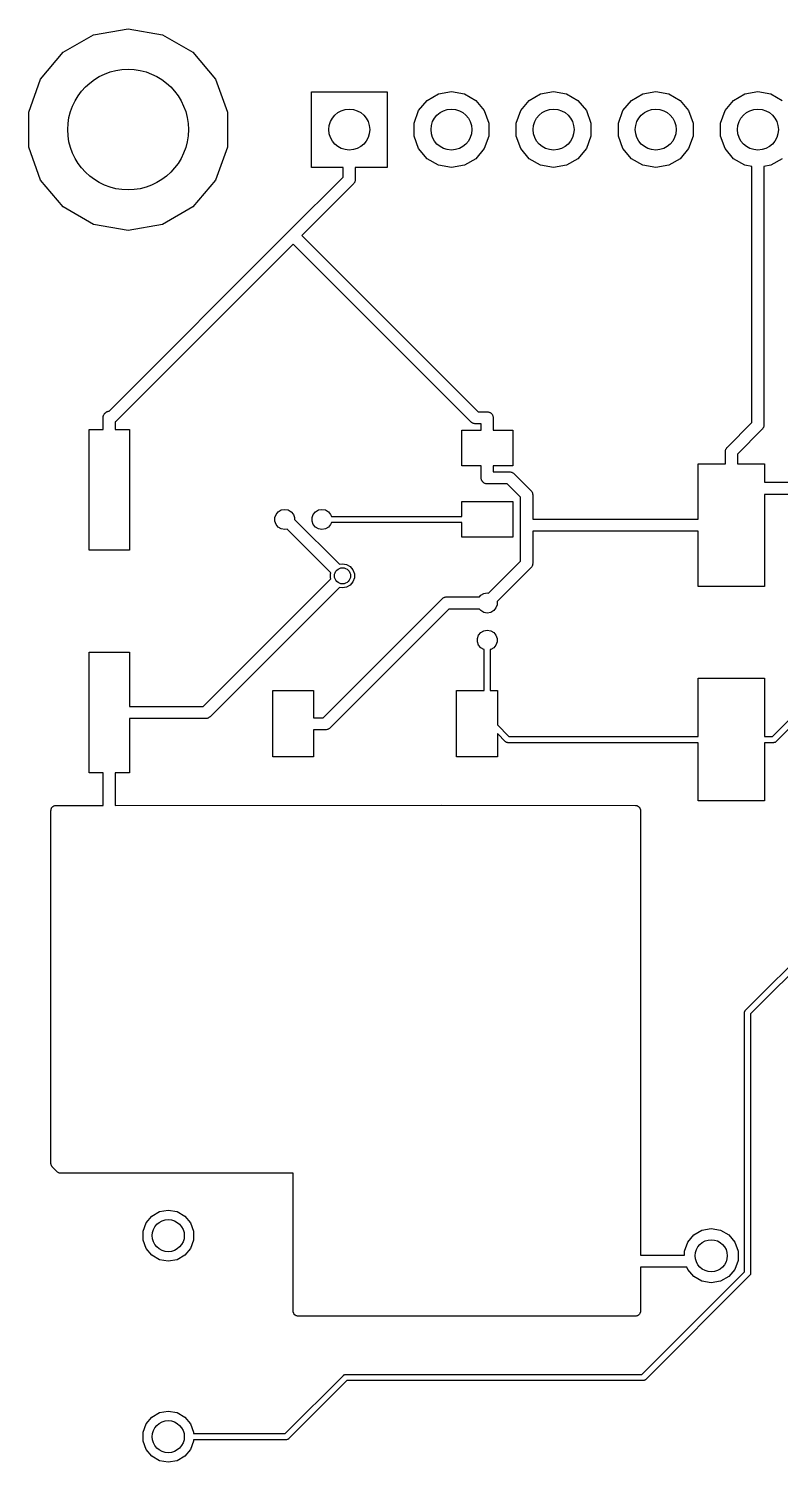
# Model space of a CAD drawing. Extents: x 0 to 100, y -163 to 0.
# Drawn here: x 0.03 to 18.72, y -35.64 to 0.01 of the extents above; entities that cross this region are included whole.
import ezdxf

# ---------------------------------------------------------------- set-up
doc = ezdxf.new("R2010")
doc.units = 0
doc.header["$MEASUREMENT"] = 0
doc.layers.add('BLACK', color=7, linetype='CONTINUOUS')

msp = doc.modelspace()

# ---------------------------------------------------------------- linework, layer by layer
at = {"layer": 'Black'}
for p, q in [((1.64168, -0.14179), (2.5, 0.00955)), ((2.5, 0.00955), (3.35832, -0.14179)), ((0.88689, -0.57757), (1.64168, -0.14179)), ((3.35832, -0.14179), (4.11311, -0.57757)), ((0.32667, -1.24523), (0.88689, -0.57757)), ((4.11311, -0.57757), (4.67333, -1.24523)), ((0.02858, -2.06422), (0.32667, -1.24523)), ((4.67333, -1.24523), (4.97142, -2.06422)), ((7.0602, -3.4398), (7.0602, -1.5602)), ((7.0602, -1.5602), (8.9398, -1.5602)), ((8.9398, -1.5602), (8.9398, -3.4398)), ((9.723, -2.02831), (9.9336, -1.77732)), ((9.9336, -1.77732), (10.2173, -1.6135)), ((10.2173, -1.6135), (10.54, -1.55661)), ((10.54, -1.55661), (10.8627, -1.6135)), ((10.8627, -1.6135), (11.1464, -1.77732)), ((11.1464, -1.77732), (11.357, -2.02831)), ((12.263, -2.02831), (12.4736, -1.77732)), ((12.4736, -1.77732), (12.7573, -1.6135)), ((12.7573, -1.6135), (13.08, -1.55661)), ((13.08, -1.55661), (13.4027, -1.6135)), ((13.4027, -1.6135), (13.6864, -1.77732)), ((13.6864, -1.77732), (13.897, -2.02831)), ((14.803, -2.02831), (15.0136, -1.77732)), ((15.0136, -1.77732), (15.2973, -1.6135)), ((15.2973, -1.6135), (15.62, -1.55661)), ((15.62, -1.55661), (15.9427, -1.6135)), ((15.9427, -1.6135), (16.2264, -1.77732)), ((16.2264, -1.77732), (16.437, -2.02831)), ((17.343, -2.02831), (17.5536, -1.77732)), ((17.5536, -1.77732), (17.8373, -1.6135)), ((17.8373, -1.6135), (18.16, -1.55661)), ((18.16, -1.55661), (18.4827, -1.6135)), ((18.4827, -1.6135), (18.7664, -1.77732)), ((0.02858, -2.93578), (0.02858, -2.06422)), ((4.97142, -2.06422), (4.97142, -2.93578)), ((9.61094, -2.33618), (9.723, -2.02831)), ((11.357, -2.02831), (11.4691, -2.33618)), ((12.1509, -2.33618), (12.263, -2.02831)), ((13.897, -2.02831), (14.0091, -2.33618)), ((14.6909, -2.33618), (14.803, -2.02831)), ((16.437, -2.02831), (16.5491, -2.33618)), ((17.2309, -2.33618), (17.343, -2.02831)), ((9.61094, -2.66382), (9.61094, -2.33618)), ((11.4691, -2.33618), (11.4691, -2.66382)), ((12.1509, -2.66382), (12.1509, -2.33618)), ((14.0091, -2.33618), (14.0091, -2.66382)), ((14.6909, -2.66382), (14.6909, -2.33618)), ((16.5491, -2.33618), (16.5491, -2.66382)), ((17.2309, -2.66382), (17.2309, -2.33618)), ((9.723, -2.97169), (9.61094, -2.66382)), ((11.4691, -2.66382), (11.357, -2.97169)), ((12.263, -2.97169), (12.1509, -2.66382)), ((14.0091, -2.66382), (13.897, -2.97169)), ((14.803, -2.97169), (14.6909, -2.66382)), ((16.5491, -2.66382), (16.437, -2.97169)), ((17.343, -2.97169), (17.2309, -2.66382)), ((0.32667, -3.75477), (0.02858, -2.93578)), ((4.97142, -2.93578), (4.67333, -3.75477)), ((9.9336, -3.22268), (9.723, -2.97169)), ((11.357, -2.97169), (11.1464, -3.22268)), ((12.4736, -3.22268), (12.263, -2.97169)), ((13.897, -2.97169), (13.6864, -3.22268)), ((15.0136, -3.22268), (14.803, -2.97169)), ((16.437, -2.97169), (16.2264, -3.22268)), ((17.5536, -3.22268), (17.343, -2.97169)), ((7.85, -3.4398), (7.0602, -3.4398)), ((7.85, -3.68037), (7.85, -3.4398)), ((8.9398, -3.4398), (8.15, -3.4398)), ((8.15, -3.4398), (8.15, -3.7425)), ((10.2173, -3.3865), (9.9336, -3.22268)), ((10.54, -3.44339), (10.2173, -3.3865)), ((10.8627, -3.3865), (10.54, -3.44339)), ((11.1464, -3.22268), (10.8627, -3.3865)), ((12.7573, -3.3865), (12.4736, -3.22268)), ((13.08, -3.44339), (12.7573, -3.3865)), ((13.4027, -3.3865), (13.08, -3.44339)), ((13.6864, -3.22268), (13.4027, -3.3865)), ((15.2973, -3.3865), (15.0136, -3.22268)), ((15.62, -3.44339), (15.2973, -3.3865)), ((15.9427, -3.3865), (15.62, -3.44339)), ((16.2264, -3.22268), (15.9427, -3.3865)), ((17.8373, -3.3865), (17.5536, -3.22268)), ((18.01, -3.41694), (17.8373, -3.3865)), ((18.01, -9.78417), (18.01, -3.41694)), ((18.4827, -3.3865), (18.31, -3.41694)), ((18.31, -3.41694), (18.31, -9.8463)), ((18.7664, -3.22268), (18.4827, -3.3865)), ((0.88689, -4.42243), (0.32667, -3.75477)), ((4.67333, -3.75477), (4.11311, -4.42243)), ((6.50103, -5.02933), (7.85, -3.68037)), ((8.10607, -3.84857), (6.81923, -5.1354)), ((8.10985, -3.84316), (8.10607, -3.84857)), ((8.11491, -3.83892), (8.10985, -3.84316)), ((8.12471, -3.82194), (8.11491, -3.83892)), ((8.13595, -3.80589), (8.12471, -3.82194)), ((8.13765, -3.79952), (8.13595, -3.80589)), ((8.14095, -3.7938), (8.13765, -3.79952)), ((8.14436, -3.7745), (8.14095, -3.7938)), ((8.14943, -3.75557), (8.14436, -3.7745)), ((8.15, -3.7425), (8.14885, -3.749)), ((8.14885, -3.749), (8.14943, -3.75557)), ((1.64168, -4.85821), (0.88689, -4.42243)), ((4.11311, -4.42243), (3.35832, -4.85821)), ((2.5, -5.00955), (1.64168, -4.85821)), ((3.35832, -4.85821), (2.5, -5.00955)), ((2.02844, -9.50193), (6.50103, -5.02933)), ((6.81923, -5.1354), (11.2006, -9.5168)), ((6.6071, -5.34753), (2.19727, -9.75737)), ((11.0324, -9.77287), (6.6071, -5.34753)), ((1.88428, -9.62525), (1.88877, -9.61292)), ((1.88877, -9.61292), (1.89105, -9.6)), ((1.89105, -9.6), (1.89761, -9.58863)), ((1.89761, -9.58863), (1.9021, -9.5763)), ((1.9021, -9.5763), (1.91053, -9.56625)), ((1.91053, -9.56625), (1.91709, -9.55488)), ((1.91709, -9.55488), (1.92715, -9.54645)), ((1.92715, -9.54645), (1.93558, -9.53639)), ((1.93558, -9.53639), (1.94695, -9.52983)), ((1.94695, -9.52983), (1.957, -9.5214)), ((1.957, -9.5214), (1.96933, -9.51691)), ((1.96933, -9.51691), (1.9807, -9.51035)), ((1.9807, -9.51035), (1.99362, -9.50807)), ((1.99362, -9.50807), (2.00595, -9.50358)), ((2.00595, -9.50358), (2.01907, -9.50358)), ((2.01907, -9.50358), (2.02844, -9.50193)), ((11.2006, -9.5168), (11.43, -9.5168)), ((11.43, -9.5168), (11.4429, -9.51908)), ((11.4429, -9.51908), (11.456, -9.51908)), ((11.456, -9.51908), (11.4684, -9.52357)), ((11.4684, -9.52357), (11.4813, -9.52585)), ((11.4813, -9.52585), (11.4927, -9.53241)), ((11.4927, -9.53241), (11.505, -9.5369)), ((11.505, -9.5369), (11.5151, -9.54533)), ((11.5151, -9.54533), (11.5264, -9.55189)), ((11.5264, -9.55189), (11.5349, -9.56195)), ((11.5349, -9.56195), (11.5449, -9.57038)), ((11.5449, -9.57038), (11.5515, -9.58175)), ((11.5515, -9.58175), (11.5599, -9.5918)), ((11.5599, -9.5918), (11.5644, -9.60413)), ((11.5644, -9.60413), (11.571, -9.6155)), ((11.571, -9.6155), (11.5732, -9.62842)), ((1.532, -12.954), (1.532, -9.954)), ((1.532, -9.954), (1.882, -9.954)), ((1.882, -9.6513), (1.88428, -9.63837)), ((1.882, -9.954), (1.882, -9.6513)), ((1.88428, -9.63837), (1.88428, -9.62525)), ((2.18762, -9.76621), (2.182, -9.76945)), ((2.182, -9.76945), (2.182, -9.954)), ((2.182, -9.954), (2.532, -9.954)), ((2.19186, -9.76115), (2.18762, -9.76621)), ((2.19727, -9.75737), (2.19186, -9.76115)), ((2.532, -9.954), (2.532, -12.954)), ((10.795, -10.8585), (10.795, -9.9695)), ((10.795, -9.9695), (11.28, -9.9695)), ((11.0378, -9.77665), (11.0324, -9.77287)), ((11.0421, -9.78171), (11.0378, -9.77665)), ((11.0591, -9.79151), (11.0421, -9.78171)), ((11.0751, -9.80275), (11.0591, -9.79151)), ((11.0815, -9.80445), (11.0751, -9.80275)), ((11.0872, -9.80775), (11.0815, -9.80445)), ((11.1065, -9.81116), (11.0872, -9.80775)), ((11.1254, -9.81623), (11.1065, -9.81116)), ((11.132, -9.81565), (11.1254, -9.81623)), ((11.1385, -9.8168), (11.132, -9.81565)), ((11.28, -9.8168), (11.1385, -9.8168)), ((11.28, -9.9695), (11.28, -9.8168)), ((11.5732, -9.62842), (11.5777, -9.64075)), ((11.5777, -9.64075), (11.5777, -9.65387)), ((11.5777, -9.65387), (11.58, -9.6668)), ((11.58, -9.6668), (11.58, -9.9695)), ((11.58, -9.9695), (12.065, -9.9695)), ((12.065, -9.9695), (12.065, -10.8585)), ((17.3939, -10.4002), (18.01, -9.78417)), ((18.2661, -9.95237), (17.65, -10.5684)), ((18.2699, -9.94696), (18.2661, -9.95237)), ((18.2749, -9.94272), (18.2699, -9.94696)), ((18.2847, -9.92574), (18.2749, -9.94272)), ((18.2959, -9.90969), (18.2847, -9.92574)), ((18.2977, -9.90332), (18.2959, -9.90969)), ((18.301, -9.8976), (18.2977, -9.90332)), ((18.3044, -9.8783), (18.301, -9.8976)), ((18.3094, -9.85937), (18.3044, -9.8783)), ((18.31, -9.8463), (18.3089, -9.8528)), ((18.3089, -9.8528), (18.3094, -9.85937)), ((17.35, -10.5063), (17.3511, -10.4998)), ((17.35, -10.809), (17.35, -10.5063)), ((17.3506, -10.4932), (17.3556, -10.4743)), ((17.3511, -10.4998), (17.3506, -10.4932)), ((17.3556, -10.4743), (17.359, -10.455)), ((17.359, -10.455), (17.3623, -10.4493)), ((17.3623, -10.4493), (17.3641, -10.4429)), ((17.3641, -10.4429), (17.3753, -10.4269)), ((17.3753, -10.4269), (17.3851, -10.4099)), ((17.3851, -10.4099), (17.3901, -10.4056)), ((17.3901, -10.4056), (17.3939, -10.4002)), ((17.65, -10.5684), (17.65, -10.809)), ((11.28, -10.8585), (10.795, -10.8585)), ((11.28, -11.1612), (11.28, -10.8585)), ((12.065, -10.8585), (11.58, -10.8585)), ((11.58, -10.8585), (11.58, -11.0112)), ((11.58, -11.0112), (11.9904, -11.0112)), ((11.9904, -11.0112), (11.9969, -11.0123)), ((11.9969, -11.0123), (12.0035, -11.0118)), ((12.0035, -11.0118), (12.0224, -11.0168)), ((12.0224, -11.0168), (12.0417, -11.0202)), ((12.0417, -11.0202), (12.0474, -11.0235)), ((12.0474, -11.0235), (12.0538, -11.0253)), ((12.0538, -11.0253), (12.0698, -11.0365)), ((12.0698, -11.0365), (12.0868, -11.0463)), ((12.0868, -11.0463), (12.0911, -11.0513)), ((16.6745, -12.183), (16.6745, -10.809)), ((16.6745, -10.809), (17.35, -10.809)), ((17.65, -10.809), (18.3255, -10.809)), ((18.3255, -10.809), (18.3255, -11.2696)), ((11.2823, -11.1741), (11.28, -11.1612)), ((11.2823, -11.1872), (11.2823, -11.1741)), ((11.2868, -11.1996), (11.2823, -11.1872)), ((11.289, -11.2125), (11.2868, -11.1996)), ((11.2956, -11.2239), (11.289, -11.2125)), ((11.3001, -11.2362), (11.2956, -11.2239)), ((11.3085, -11.2463), (11.3001, -11.2362)), ((11.3151, -11.2576), (11.3085, -11.2463)), ((11.3251, -11.2661), (11.3151, -11.2576)), ((11.3336, -11.2761), (11.3251, -11.2661)), ((11.3449, -11.2827), (11.3336, -11.2761)), ((11.355, -11.2911), (11.3449, -11.2827)), ((11.3673, -11.2956), (11.355, -11.2911)), ((11.3787, -11.3022), (11.3673, -11.2956)), ((11.3916, -11.3044), (11.3787, -11.3022)), ((11.404, -11.3089), (11.3916, -11.3044)), ((11.4171, -11.3089), (11.404, -11.3089)), ((11.43, -11.3112), (11.4171, -11.3089)), ((11.9283, -11.3112), (11.43, -11.3112)), ((12.2603, -11.6432), (11.9283, -11.3112)), ((12.0911, -11.0513), (12.0965, -11.0551)), ((12.0965, -11.0551), (12.5164, -11.475)), ((18.3255, -11.2696), (29.802, -11.2696)), ((10.795, -12.1158), (10.795, -11.7475)), ((10.795, -11.7475), (12.065, -11.7475)), ((12.065, -11.7475), (12.065, -12.6365)), ((12.2603, -12.333), (12.2603, -11.6432)), ((12.5164, -11.475), (12.5202, -11.4804)), ((12.5202, -11.4804), (12.5252, -11.4847)), ((12.5252, -11.4847), (12.535, -11.5017)), ((12.535, -11.5017), (12.5462, -11.5177)), ((12.5462, -11.5177), (12.548, -11.5241)), ((12.548, -11.5241), (12.5513, -11.5298)), ((12.5513, -11.5298), (12.5547, -11.5491)), ((12.5547, -11.5491), (12.5597, -11.568)), ((12.5597, -11.568), (12.5592, -11.5746)), ((12.5592, -11.5746), (12.5603, -11.5811)), ((12.5603, -11.5811), (12.5603, -12.183)), ((29.7399, -11.5696), (18.3255, -11.5696)), ((18.3255, -11.5696), (18.3255, -13.857)), ((6.14964, -12.1486), (6.17932, -12.0671)), ((6.17932, -12.0671), (6.23511, -12.0006)), ((6.23511, -12.0006), (6.31026, -11.9572)), ((6.31026, -11.9572), (6.39572, -11.9421)), ((6.39572, -11.9421), (6.48118, -11.9572)), ((6.48118, -11.9572), (6.55633, -12.0006)), ((6.55633, -12.0006), (6.61211, -12.0671)), ((6.61211, -12.0671), (6.6418, -12.1486)), ((7.07421, -12.1486), (7.10389, -12.0671)), ((7.10389, -12.0671), (7.15967, -12.0006)), ((7.15967, -12.0006), (7.23482, -11.9572)), ((7.23482, -11.9572), (7.32028, -11.9421)), ((7.32028, -11.9421), (7.40574, -11.9572)), ((7.40574, -11.9572), (7.48089, -12.0006)), ((7.48089, -12.0006), (7.53667, -12.0671)), ((7.53667, -12.0671), (7.55441, -12.1158)), ((7.55441, -12.1158), (10.795, -12.1158)), ((6.14964, -12.2354), (6.14964, -12.1486)), ((6.17932, -12.3169), (6.14964, -12.2354)), ((6.23511, -12.3834), (6.17932, -12.3169)), ((6.31026, -12.4268), (6.23511, -12.3834)), ((6.39572, -12.4419), (6.31026, -12.4268)), ((6.45629, -12.4312), (6.39572, -12.4419)), ((7.54349, -13.5184), (6.45629, -12.4312)), ((6.6418, -12.1486), (6.6418, -12.1924)), ((6.6418, -12.1924), (7.75581, -13.3065)), ((7.07421, -12.2354), (7.07421, -12.1486)), ((7.10389, -12.3169), (7.07421, -12.2354)), ((7.15967, -12.3834), (7.10389, -12.3169)), ((7.23482, -12.4268), (7.15967, -12.3834)), ((7.32028, -12.4419), (7.23482, -12.4268)), ((7.40574, -12.4268), (7.32028, -12.4419)), ((7.48089, -12.3834), (7.40574, -12.4268)), ((7.53667, -12.3169), (7.48089, -12.3834)), ((7.55441, -12.2682), (7.53667, -12.3169)), ((10.795, -12.2682), (7.55441, -12.2682)), ((10.795, -12.6365), (10.795, -12.2682)), ((12.2603, -13.2273), (12.2603, -12.333)), ((12.5603, -12.183), (16.6745, -12.183)), ((12.065, -12.6365), (10.795, -12.6365)), ((16.6745, -12.483), (12.5603, -12.483)), ((12.5603, -12.483), (12.5603, -13.2894)), ((16.6745, -13.857), (16.6745, -12.483)), ((2.532, -12.954), (1.532, -12.954)), ((7.53491, -13.542), (7.54349, -13.5184)), ((7.53491, -13.6465), (7.53491, -13.542)), ((7.75581, -13.3065), (7.83148, -13.2931)), ((7.83148, -13.2931), (7.93448, -13.3113)), ((7.93448, -13.3113), (8.02506, -13.3636)), ((8.02506, -13.3636), (8.09228, -13.4437)), ((8.09228, -13.4437), (8.12805, -13.542)), ((8.12805, -13.542), (8.12805, -13.6465)), ((11.4621, -14.0255), (12.2603, -13.2273)), ((12.5164, -13.3955), (11.6761, -14.2358)), ((12.5202, -13.3901), (12.5164, -13.3955)), ((12.5252, -13.3858), (12.5202, -13.3901)), ((12.535, -13.3689), (12.5252, -13.3858)), ((12.5462, -13.3528), (12.535, -13.3689)), ((12.548, -13.3464), (12.5462, -13.3528)), ((12.5513, -13.3407), (12.548, -13.3464)), ((12.5547, -13.3214), (12.5513, -13.3407)), ((12.5597, -13.3025), (12.5547, -13.3214)), ((12.5603, -13.2894), (12.5592, -13.2959)), ((12.5592, -13.2959), (12.5597, -13.3025)), ((4.3696, -16.844), (7.42542, -13.7882)), ((7.42542, -13.7882), (7.54349, -13.6701)), ((7.54349, -13.6701), (7.53491, -13.6465)), ((7.75581, -13.8821), (7.63755, -14.0003)), ((7.83148, -13.8954), (7.75581, -13.8821)), ((7.93448, -13.8772), (7.83148, -13.8954)), ((8.02506, -13.8249), (7.93448, -13.8772)), ((8.09228, -13.7448), (8.02506, -13.8249)), ((8.12805, -13.6465), (8.09228, -13.7448)), ((18.3255, -13.857), (16.6745, -13.857)), ((7.63755, -14.0003), (4.5378, -17.1001)), ((7.35257, -17.122), (10.3109, -14.1636)), ((10.3109, -14.1636), (10.3163, -14.1598)), ((10.3163, -14.1598), (10.3206, -14.1548)), ((10.3206, -14.1548), (10.3376, -14.145)), ((10.3376, -14.145), (10.3536, -14.1338)), ((10.3536, -14.1338), (10.36, -14.132)), ((10.36, -14.132), (10.3657, -14.1287)), ((10.3657, -14.1287), (10.385, -14.1253)), ((10.385, -14.1253), (10.4039, -14.1203)), ((10.4039, -14.1203), (10.4105, -14.1208)), ((10.4105, -14.1208), (10.417, -14.1197)), ((10.417, -14.1197), (11.2347, -14.1197)), ((11.2347, -14.1197), (11.2694, -14.0783)), ((11.2694, -14.0783), (11.3445, -14.0349)), ((11.3445, -14.0349), (11.43, -14.0198)), ((11.43, -14.0198), (11.4621, -14.0255)), ((11.6761, -14.2358), (11.6761, -14.3131)), ((10.4791, -14.4197), (7.52077, -17.3781)), ((11.2346, -14.4197), (10.4791, -14.4197)), ((11.2694, -14.4611), (11.2346, -14.4197)), ((11.3445, -14.5045), (11.2694, -14.4611)), ((11.43, -14.5196), (11.3445, -14.5045)), ((11.5155, -14.5045), (11.43, -14.5196)), ((11.5906, -14.4611), (11.5155, -14.5045)), ((11.6464, -14.3947), (11.5906, -14.4611)), ((11.6761, -14.3131), (11.6464, -14.3947)), ((11.2694, -15.0029), (11.3445, -14.9595)), ((11.3445, -14.9595), (11.43, -14.9444)), ((11.43, -14.9444), (11.5155, -14.9595)), ((11.5155, -14.9595), (11.5906, -15.0029)), ((11.1839, -15.1509), (11.2136, -15.0693)), ((11.1839, -15.2377), (11.1839, -15.1509)), ((11.2136, -15.3192), (11.1839, -15.2377)), ((11.2136, -15.0693), (11.2694, -15.0029)), ((11.2694, -15.3857), (11.2136, -15.3192)), ((11.5906, -15.0029), (11.6464, -15.0693)), ((11.6464, -15.3192), (11.5906, -15.3857)), ((11.6464, -15.0693), (11.6761, -15.1509)), ((11.6761, -15.2377), (11.6464, -15.3192)), ((11.6761, -15.1509), (11.6761, -15.2377)), ((1.532, -18.494), (1.532, -15.494)), ((1.532, -15.494), (2.532, -15.494)), ((2.532, -15.494), (2.532, -16.844)), ((11.3445, -15.4291), (11.2694, -15.3857)), ((11.3538, -15.4307), (11.3445, -15.4291)), ((11.3538, -16.4465), (11.3538, -15.4307)), ((11.5155, -15.4291), (11.5062, -15.4307)), ((11.5062, -15.4307), (11.5062, -16.4465)), ((11.5906, -15.3857), (11.5155, -15.4291)), ((16.6745, -17.5908), (16.6745, -16.143)), ((16.6745, -16.143), (18.3255, -16.143)), ((18.3255, -16.143), (18.3255, -17.5908)), ((6.096, -18.0975), (6.096, -16.4465)), ((6.096, -16.4465), (7.112, -16.4465)), ((7.112, -16.4465), (7.112, -17.122)), ((10.668, -18.0975), (10.668, -16.4465)), ((10.668, -16.4465), (11.3538, -16.4465)), ((11.5062, -16.4465), (11.684, -16.4465)), ((11.684, -16.4465), (11.684, -17.3037)), ((2.532, -16.844), (4.3696, -16.844)), ((4.52815, -17.1089), (4.51118, -17.1187)), ((4.5324, -17.1039), (4.52815, -17.1089)), ((4.5378, -17.1001), (4.5324, -17.1039)), ((18.5228, -17.5908), (19.2223, -16.8913)), ((19.3078, -17.0214), (18.6083, -17.7209)), ((4.43174, -17.144), (2.532, -17.144)), ((2.532, -17.144), (2.532, -18.494)), ((4.43824, -17.1429), (4.43174, -17.144)), ((4.44481, -17.1434), (4.43824, -17.1429)), ((4.46374, -17.1384), (4.44481, -17.1434)), ((4.48304, -17.135), (4.46374, -17.1384)), ((4.48876, -17.1317), (4.48304, -17.135)), ((4.49513, -17.1299), (4.48876, -17.1317)), ((4.51118, -17.1187), (4.49513, -17.1299)), ((7.112, -17.122), (7.35257, -17.122)), ((7.4147, -17.422), (7.112, -17.422)), ((7.112, -17.422), (7.112, -18.0975)), ((7.4212, -17.4209), (7.4147, -17.422)), ((7.42777, -17.4214), (7.4212, -17.4209)), ((7.4467, -17.4164), (7.42777, -17.4214)), ((7.466, -17.413), (7.4467, -17.4164)), ((7.47172, -17.4097), (7.466, -17.413)), ((7.47809, -17.4079), (7.47172, -17.4097)), ((7.49414, -17.3967), (7.47809, -17.4079)), ((7.51112, -17.3869), (7.49414, -17.3967)), ((7.51536, -17.3819), (7.51112, -17.3869)), ((7.52077, -17.3781), (7.51536, -17.3819)), ((11.684, -17.3037), (11.9711, -17.5908)), ((17.8491, -24.3971), (25.0497, -17.1965)), ((25.1351, -17.3266), (17.9792, -24.4826)), ((11.8856, -17.7209), (11.684, -17.5193)), ((11.684, -17.5193), (11.684, -18.0975)), ((11.8884, -17.7228), (11.8856, -17.7209)), ((11.8905, -17.7254), (11.8884, -17.7228)), ((11.8991, -17.7303), (11.8905, -17.7254)), ((11.9073, -17.7361), (11.8991, -17.7303)), ((11.9105, -17.7369), (11.9073, -17.7361)), ((11.9134, -17.7386), (11.9105, -17.7369)), ((11.9232, -17.7403), (11.9134, -17.7386)), ((11.9329, -17.7429), (11.9232, -17.7403)), ((11.9362, -17.7426), (11.9329, -17.7429)), ((11.9395, -17.7432), (11.9362, -17.7426)), ((16.6745, -17.7432), (11.9395, -17.7432)), ((11.9711, -17.5908), (16.6745, -17.5908)), ((16.6745, -19.191), (16.6745, -17.7432)), ((18.3255, -17.5908), (18.5228, -17.5908)), ((18.5544, -17.7432), (18.3255, -17.7432)), ((18.3255, -17.7432), (18.3255, -19.191)), ((18.5577, -17.7426), (18.5544, -17.7432)), ((18.561, -17.7429), (18.5577, -17.7426)), ((18.5707, -17.7403), (18.561, -17.7429)), ((18.5805, -17.7386), (18.5707, -17.7403)), ((18.5834, -17.7369), (18.5805, -17.7386)), ((18.5866, -17.7361), (18.5834, -17.7369)), ((18.5948, -17.7303), (18.5866, -17.7361)), ((18.6034, -17.7254), (18.5948, -17.7303)), ((18.6055, -17.7228), (18.6034, -17.7254)), ((18.6083, -17.7209), (18.6055, -17.7228)), ((7.112, -18.0975), (6.096, -18.0975)), ((11.684, -18.0975), (10.668, -18.0975)), ((1.882, -18.494), (1.532, -18.494)), ((1.882, -19.303), (1.882, -18.494)), ((2.532, -18.494), (2.182, -18.494)), ((2.182, -18.494), (2.182, -19.3029)), ((18.3255, -19.191), (16.6745, -19.191)), ((0.583, -19.4305), (0.58493, -19.4195)), ((0.583, -28.2059), (0.583, -19.4305)), ((0.58492, -19.4085), (0.58873, -19.398)), ((0.58493, -19.4195), (0.58492, -19.4085)), ((0.58873, -19.398), (0.59066, -19.387)), ((0.59066, -19.387), (0.5962, -19.3774)), ((0.5962, -19.3774), (0.59999, -19.367)), ((0.59999, -19.367), (0.60714, -19.3585)), ((0.60714, -19.3585), (0.61271, -19.3488)), ((0.61271, -19.3488), (0.62121, -19.3417)), ((0.62121, -19.3417), (0.62833, -19.3332)), ((0.62833, -19.3332), (0.63797, -19.3276)), ((0.63797, -19.3276), (0.6465, -19.3205)), ((0.6465, -19.3205), (0.65692, -19.3167)), ((0.65692, -19.3167), (0.66652, -19.3111)), ((0.66652, -19.3111), (0.67748, -19.3092)), ((0.67748, -19.3092), (0.68795, -19.3054)), ((0.68795, -19.3054), (0.69904, -19.3054)), ((0.69904, -19.3054), (0.70995, -19.3035)), ((0.70995, -19.3035), (1.882, -19.303)), ((2.182, -19.3029), (10.2999, -19.3)), ((10.2999, -19.3), (10.3, -19.3)), ((10.3, -19.3), (10.3, -19.3)), ((10.3, -19.3), (15.1131, -19.3039)), ((15.1131, -19.3039), (15.124, -19.3058)), ((15.124, -19.3058), (15.1351, -19.3058)), ((15.1351, -19.3058), (15.1455, -19.3096)), ((15.1455, -19.3096), (15.1565, -19.3116)), ((15.1565, -19.3116), (15.1661, -19.3171)), ((15.1661, -19.3171), (15.1765, -19.3209)), ((15.1765, -19.3209), (15.185, -19.3281)), ((15.185, -19.3281), (15.1947, -19.3337)), ((15.1947, -19.3337), (15.2018, -19.3422)), ((15.2018, -19.3422), (15.2103, -19.3493)), ((15.2103, -19.3493), (15.2159, -19.3589)), ((15.2159, -19.3589), (15.223, -19.3675)), ((15.223, -19.3675), (15.2268, -19.3779)), ((15.2268, -19.3779), (15.2323, -19.3875)), ((15.2323, -19.3875), (15.2343, -19.3985)), ((15.2343, -19.3985), (15.2381, -19.4089)), ((15.2381, -19.4089), (15.2381, -19.42)), ((15.2381, -19.42), (15.24, -19.4309)), ((15.24, -19.4309), (15.24, -30.4877)), ((17.8268, -24.451), (17.8274, -24.4477)), ((17.8268, -30.9018), (17.8268, -24.451)), ((17.8271, -24.4444), (17.8296, -24.4347)), ((17.8274, -24.4477), (17.8271, -24.4444)), ((17.8296, -24.4347), (17.8314, -24.4249)), ((17.8314, -24.4249), (17.833, -24.422)), ((17.833, -24.422), (17.8339, -24.4188)), ((17.8339, -24.4188), (17.8396, -24.4106)), ((17.8396, -24.4106), (17.8446, -24.402)), ((17.8446, -24.402), (17.8472, -24.3999)), ((17.8472, -24.3999), (17.8491, -24.3971)), ((17.9792, -24.4826), (17.9792, -30.9334)), ((0.58397, -28.2114), (0.583, -28.2059)), ((0.58348, -28.217), (0.58397, -28.2114)), ((0.58778, -28.233), (0.58348, -28.217)), ((0.59066, -28.2493), (0.58778, -28.233)), ((0.59345, -28.2542), (0.59066, -28.2493)), ((0.5949, -28.2596), (0.59345, -28.2542)), ((0.60441, -28.2732), (0.5949, -28.2596)), ((0.61271, -28.2875), (0.60441, -28.2732)), ((0.61699, -28.2911), (0.61271, -28.2875)), ((0.6202, -28.2957), (0.61699, -28.2911)), ((0.73529, -28.4108), (0.6202, -28.2957)), ((0.73987, -28.414), (0.73529, -28.4108)), ((0.74346, -28.4183), (0.73987, -28.414)), ((0.75783, -28.4266), (0.74346, -28.4183)), ((0.77142, -28.4361), (0.75783, -28.4266)), ((0.77682, -28.4375), (0.77142, -28.4361)), ((0.78165, -28.4403), (0.77682, -28.4375)), ((0.79799, -28.4432), (0.78165, -28.4403)), ((0.81402, -28.4475), (0.79799, -28.4432)), ((0.81959, -28.447), (0.81402, -28.4475)), ((0.82509, -28.448), (0.81959, -28.447)), ((6.59216, -28.448), (0.82509, -28.448)), ((6.60179, -28.4498), (6.59216, -28.448)), ((6.604, -28.4607), (6.60179, -28.4498)), ((6.604, -31.877), (6.604, -28.4607)), ((2.94797, -29.6819), (3.09027, -29.5123)), ((3.09027, -29.5123), (3.28199, -29.4017)), ((3.28199, -29.4017), (3.5, -29.3632)), ((3.5, -29.3632), (3.71801, -29.4017)), ((3.71801, -29.4017), (3.90973, -29.5123)), ((3.90973, -29.5123), (4.05203, -29.6819)), ((2.87226, -29.89), (2.94797, -29.6819)), ((2.87226, -30.1113), (2.87226, -29.89)), ((4.05203, -29.6819), (4.12774, -29.89)), ((4.12774, -29.89), (4.12774, -30.1113)), ((16.5649, -29.9814), (16.7685, -29.8639)), ((16.7685, -29.8639), (17, -29.823)), ((17, -29.823), (17.2315, -29.8639)), ((17.2315, -29.8639), (17.4351, -29.9814)), ((2.94797, -30.3194), (2.87226, -30.1113)), ((4.12774, -30.1113), (4.05203, -30.3194)), ((16.3333, -30.3824), (16.4137, -30.1615)), ((16.4137, -30.1615), (16.5649, -29.9814)), ((17.4351, -29.9814), (17.5863, -30.1615)), ((17.5863, -30.1615), (17.6667, -30.3824)), ((3.09027, -30.4889), (2.94797, -30.3194)), ((3.28199, -30.5996), (3.09027, -30.4889)), ((3.5, -30.6381), (3.28199, -30.5996)), ((3.71801, -30.5996), (3.5, -30.6381)), ((3.90973, -30.4889), (3.71801, -30.5996)), ((4.05203, -30.3194), (3.90973, -30.4889)), ((15.24, -30.4877), (16.3333, -30.4877)), ((16.3333, -30.4877), (16.3333, -30.3824)), ((17.6667, -30.6175), (17.5863, -30.8385)), ((17.6667, -30.3824), (17.6667, -30.6175)), ((16.3953, -30.7877), (15.24, -30.7877)), ((15.24, -30.7877), (15.24, -31.877)), ((15.2768, -33.4518), (17.8268, -30.9018)), ((17.9569, -30.9873), (15.3623, -33.5819)), ((16.4137, -30.8385), (16.3953, -30.7877)), ((16.5649, -31.0186), (16.4137, -30.8385)), ((17.5863, -30.8385), (17.4351, -31.0186)), ((17.9588, -30.9845), (17.9569, -30.9873)), ((17.9613, -30.9824), (17.9588, -30.9845)), ((17.9663, -30.9738), (17.9613, -30.9824)), ((17.972, -30.9656), (17.9663, -30.9738)), ((17.9729, -30.9624), (17.972, -30.9656)), ((17.9746, -30.9595), (17.9729, -30.9624)), ((17.9763, -30.9497), (17.9746, -30.9595)), ((17.9789, -30.94), (17.9763, -30.9497)), ((17.9792, -30.9334), (17.9786, -30.9367)), ((17.9786, -30.9367), (17.9789, -30.94)), ((16.7685, -31.1361), (16.5649, -31.0186)), ((17, -31.1769), (16.7685, -31.1361)), ((17.2315, -31.1361), (17, -31.1769)), ((17.4351, -31.0186), (17.2315, -31.1361)), ((6.60593, -31.8879), (6.604, -31.877)), ((6.60593, -31.8991), (6.60593, -31.8879)), ((6.60973, -31.9095), (6.60593, -31.8991)), ((6.61166, -31.9204), (6.60973, -31.9095)), ((6.61721, -31.9301), (6.61166, -31.9204)), ((6.62101, -31.9405), (6.61721, -31.9301)), ((6.62816, -31.949), (6.62101, -31.9405)), ((6.63371, -31.9586), (6.62816, -31.949)), ((6.64222, -31.9658), (6.63371, -31.9586)), ((6.64937, -31.9743), (6.64222, -31.9658)), ((6.65899, -31.9798), (6.64937, -31.9743)), ((6.6675, -31.987), (6.65899, -31.9798)), ((6.67794, -31.9908), (6.6675, -31.987)), ((6.68756, -31.9963), (6.67794, -31.9908)), ((6.6985, -31.9983), (6.68756, -31.9963)), ((6.70895, -32.0021), (6.6985, -31.9983)), ((6.72006, -32.0021), (6.70895, -32.0021)), ((6.731, -32.004), (6.72006, -32.0021)), ((15.113, -32.004), (6.731, -32.004)), ((15.1239, -32.0021), (15.113, -32.004)), ((15.1351, -32.0021), (15.1239, -32.0021)), ((15.1455, -31.9983), (15.1351, -32.0021)), ((15.1564, -31.9963), (15.1455, -31.9983)), ((15.1661, -31.9908), (15.1564, -31.9963)), ((15.1765, -31.987), (15.1661, -31.9908)), ((15.185, -31.9798), (15.1765, -31.987)), ((15.1946, -31.9743), (15.185, -31.9798)), ((15.2018, -31.9658), (15.1946, -31.9743)), ((15.2103, -31.9586), (15.2018, -31.9658)), ((15.2158, -31.949), (15.2103, -31.9586)), ((15.223, -31.9405), (15.2158, -31.949)), ((15.2268, -31.9301), (15.223, -31.9405)), ((15.2323, -31.9204), (15.2268, -31.9301)), ((15.2343, -31.9095), (15.2323, -31.9204)), ((15.2381, -31.8991), (15.2343, -31.9095)), ((15.24, -31.877), (15.2381, -31.8879)), ((15.2381, -31.8879), (15.2381, -31.8991)), ((6.40484, -34.9232), (7.85392, -33.4741)), ((7.85392, -33.4741), (7.85666, -33.4722)), ((7.85666, -33.4722), (7.85882, -33.4696)), ((7.85882, -33.4696), (7.86744, -33.4646)), ((7.86744, -33.4646), (7.8756, -33.4589)), ((7.8756, -33.4589), (7.87883, -33.4581)), ((7.87883, -33.4581), (7.88174, -33.4564)), ((7.88174, -33.4564), (7.89154, -33.4547)), ((7.89154, -33.4547), (7.90116, -33.4521)), ((7.90116, -33.4521), (7.9045, -33.4524)), ((7.9045, -33.4524), (7.9078, -33.4518)), ((7.9078, -33.4518), (15.2768, -33.4518)), ((7.93936, -33.6042), (6.49028, -35.0533)), ((15.3084, -33.6042), (7.93936, -33.6042)), ((15.3117, -33.6036), (15.3084, -33.6042)), ((15.315, -33.6039), (15.3117, -33.6036)), ((15.3246, -33.6013), (15.315, -33.6039)), ((15.3344, -33.5996), (15.3246, -33.6013)), ((15.3373, -33.5979), (15.3344, -33.5996)), ((15.3406, -33.5971), (15.3373, -33.5979)), ((15.3487, -33.5913), (15.3406, -33.5971)), ((15.3574, -33.5864), (15.3487, -33.5913)), ((15.3595, -33.5838), (15.3574, -33.5864)), ((15.3623, -33.5819), (15.3595, -33.5838)), ((2.94797, -34.6806), (3.09027, -34.5111)), ((3.09027, -34.5111), (3.28199, -34.4004)), ((3.28199, -34.4004), (3.5, -34.3619)), ((3.5, -34.3619), (3.71801, -34.4004)), ((3.71801, -34.4004), (3.90973, -34.5111)), ((3.90973, -34.5111), (4.05203, -34.6806)), ((2.87226, -34.8887), (2.94797, -34.6806)), ((2.87226, -35.11), (2.87226, -34.8887)), ((4.05203, -34.6806), (4.12774, -34.8887)), ((4.12774, -34.8887), (4.12774, -34.9232)), ((4.12774, -34.9232), (6.40484, -34.9232)), ((2.94797, -35.3181), (2.87226, -35.11)), ((4.12774, -35.11), (4.05203, -35.3181)), ((6.4364, -35.0756), (4.12774, -35.0756)), ((4.12774, -35.0756), (4.12774, -35.11)), ((6.4397, -35.075), (6.4364, -35.0756)), ((6.44304, -35.0753), (6.4397, -35.075)), ((6.45266, -35.0727), (6.44304, -35.0753)), ((6.46246, -35.071), (6.45266, -35.0727)), ((6.46536, -35.0693), (6.46246, -35.071)), ((6.4686, -35.0685), (6.46536, -35.0693)), ((6.47676, -35.0627), (6.4686, -35.0685)), ((6.48538, -35.0578), (6.47676, -35.0627)), ((6.48753, -35.0552), (6.48538, -35.0578)), ((6.49028, -35.0533), (6.48753, -35.0552)), ((3.09027, -35.4877), (2.94797, -35.3181)), ((3.28199, -35.5983), (3.09027, -35.4877)), ((3.5, -35.6368), (3.28199, -35.5983)), ((3.71801, -35.5983), (3.5, -35.6368)), ((3.90973, -35.4877), (3.71801, -35.5983)), ((4.05203, -35.3181), (3.90973, -35.4877))]:
    msp.add_line(p, q, dxfattribs=at)
for centre, radius in [((2.5, -2.5), 1.5), ((8, -2.5), 0.508), ((10.54, -2.5), 0.508), ((13.08, -2.5), 0.508), ((15.62, -2.5), 0.508), ((18.16, -2.5), 0.508), ((7.83148, -13.5943), 0.2), ((3.5, -30.0006), 0.39878), ((17, -30.5), 0.39878), ((3.5, -34.9994), 0.39878)]:
    msp.add_circle(centre, radius, dxfattribs=at)

doc.saveas('drawing.dxf')
